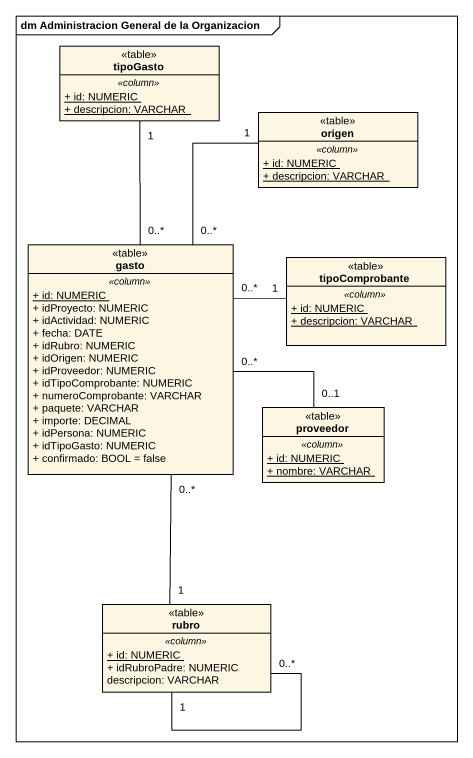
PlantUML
@startuml
mainframe dm Administracion General de la Organizacion
hide circle
hide empty members
skinparam classAttributeIconSize 0
class tipoGasto <<table>> {
  .. <<column>> ..
  {static} + id: NUMERIC
  {static} + descripcion: VARCHAR
}
class origen <<table>> {
  .. <<column>> ..
  {static} + id: NUMERIC
  {static} + descripcion: VARCHAR
}
class gasto <<table>> {
  .. <<column>> ..
  {static} + id: NUMERIC
  + idProyecto: NUMERIC
  + idActividad: NUMERIC
  + fecha: DATE
  + idRubro: NUMERIC
  + idOrigen: NUMERIC
  + idProveedor: NUMERIC
  + idTipoComprobante: NUMERIC
  + numeroComprobante: VARCHAR
  + paquete: VARCHAR
  + importe: DECIMAL
  + idPersona: NUMERIC
  + idTipoGasto: NUMERIC
  + confirmado: BOOL = false
}
class tipoComprobante <<table>> {
  .. <<column>> ..
  {static} + id: NUMERIC
  {static} + descripcion: VARCHAR
}
class proveedor <<table>> {
  .. <<column>> ..
  {static} + id: NUMERIC
  {static} + nombre: VARCHAR
}
class rubro <<table>> {
  .. <<column>> ..
  {static} + id: NUMERIC
  + idRubroPadre: NUMERIC
  descripcion: VARCHAR
}
gasto "0..*" -up- "1" tipoGasto
gasto "0..*" -up- "1" origen
gasto "0..*" -right- "1" tipoComprobante
gasto "0..*" -right- "0..1" proveedor
gasto "0..*" -- "1" rubro
rubro "1" -- "0..*" rubro
@enduml
